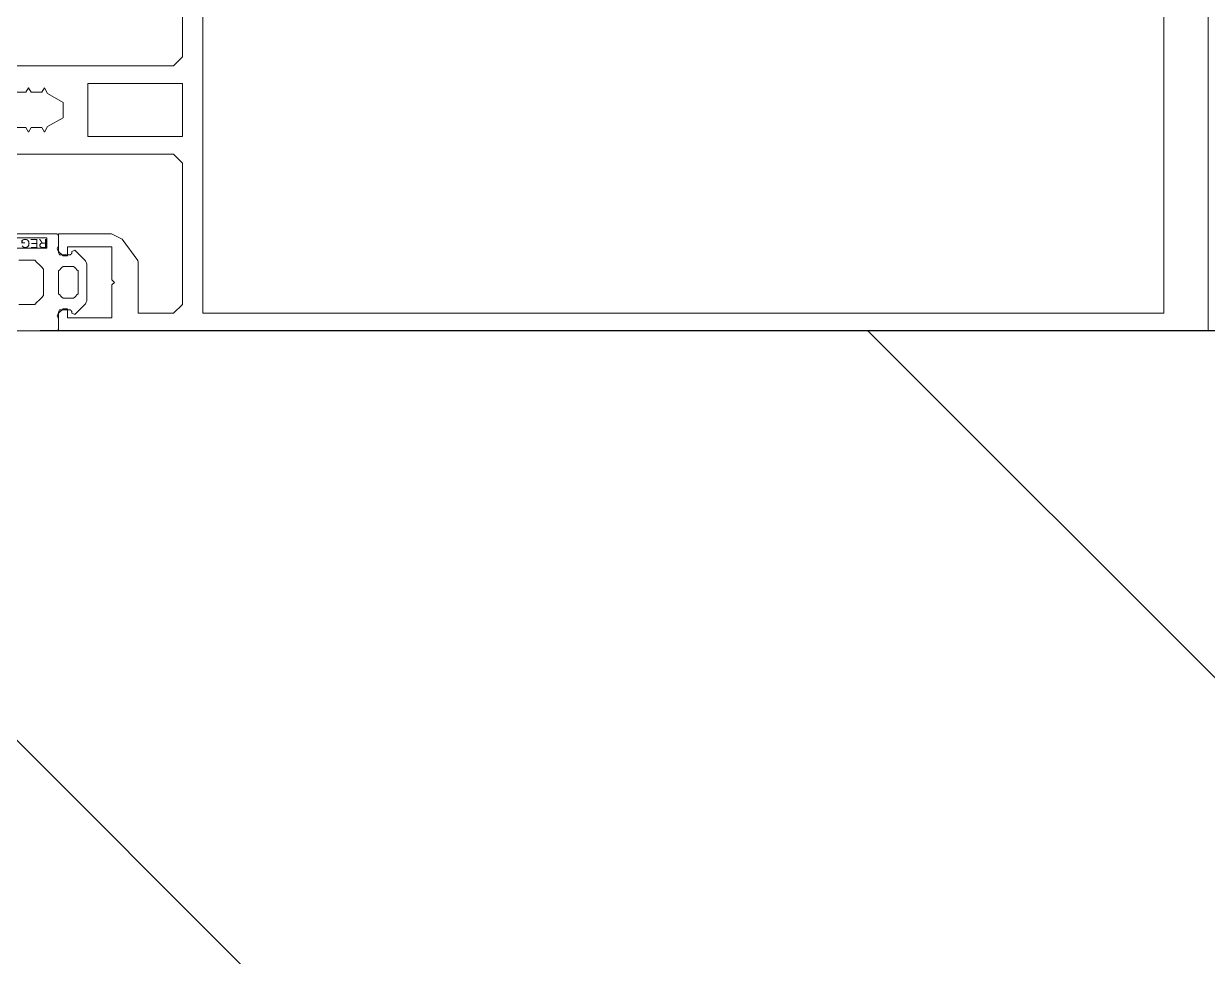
# Model space of a CAD drawing. Header units: millimetres. Extents: x 97 to 214665, y -4577 to 61202.
# Drawn here: x 189864.1 to 189998.1, y 19354.1 to 19459.8 of the extents above; entities that cross this region are included whole.
import ezdxf

# ---------------------------------------------------------------- set-up
doc = ezdxf.new("R2010")
doc.units = ezdxf.units.MM
for name, color, linetype, lineweight in [('A-GLAZ-CWMG-OTLN', 51, 'Continuous', 9), ('G-XREF-____-OTLN', 8, 'Continuous', 9), ('S-COLS-____-MCUT', 52, 'Continuous', 9), ('S-COLS-____-OTLN', 52, 'Continuous', 9)]:
    doc.layers.add(name, color=color, linetype=linetype, lineweight=lineweight)
doc.styles.add('Arial', font='arial.ttf', dxfattribs={"height": 1})

# ---------------------------------------------------------------- blocks, each defined once
blk = doc.blocks.new('BSC_Колонна _Прямоугольная - 400x400-V34-О_АИ_ПП_4_200_Целиком')
at = {"layer": 'S-COLS-____-OTLN', "lineweight": 5}
h = blk.add_hatch(dxfattribs=at)
h.set_pattern_fill('FP_70', color=256, style=0, pattern_type=2)
h.set_pattern_definition([(135, (-132500, -19225), (-142.56192, -142.56192), []), (135, (-132357.44, -19225), (-142.56192, -142.56192), [252.016, -50.403, 3.353, -47.05])])
h.paths.add_polyline_path([(76.2, -200), (200, -200), (200, 200), (-200, 200), (-199.87, -200), (75.59, -200)])
at = {"layer": 'S-COLS-____-MCUT', "color": 130, "lineweight": 25}
blk.add_line((200, 200), (-132.11, 200), dxfattribs=at)
blk = doc.blocks.new('Прямоугольный импост - 200_dwg-17677014-О_АИ_ПП_4_200_Целиком')
at = {"layer": 'G-XREF-____-OTLN', "color": 10, "lineweight": 5, "flags": 128}
for points in [[(227994.45, 196777.06), (227994.45, 196778.28), (227993.95, 196778.57), (227994.45, 196778.86), (227994.45, 196780.08), (227993.95, 196780.37), (227994.58, 196780.73), (227995.59, 196782.47), (227997.32, 196782.47), (227998.32, 196780.73), (227998.95, 196780.37), (227998.45, 196780.08), (227998.45, 196778.86), (227998.95, 196778.57), (227998.45, 196778.28), (227998.45, 196777.06)], [(228001.45, 196764.97), (228001.45, 196794.97), (228002.45, 196795.97), (228018.45, 196795.97), (228019.45, 196794.97), (228019.45, 196790.97), (228013.65, 196790.97), (228013.47, 196790.91), (228011.07, 196789.16), (228010.45, 196787.95), (228010.45, 196781.97), (228012.45, 196781.97), (228012.95, 196782.47), (228012.95, 196782.97), (228011.95, 196782.97), (228011.95, 196787.97), (228015.65, 196787.97), (228015.95, 196788.27), (228016.25, 196787.97), (228019.95, 196787.97), (228019.95, 196782.97), (228018.95, 196782.97), (228018.95, 196782.47), (228019.45, 196781.97), (228021.45, 196781.97), (228021.45, 196911.97), (227971.45, 196911.97)], [(227974.45, 196795.97), (227990.45, 196795.97), (227991.45, 196794.97), (227991.45, 196764.97)], [(228013.52, 196785.02), (228013.22, 196784.72), (228012.92, 196784.42), (228012.61, 196784.11), (228012.31, 196783.81)], [(228013.88, 196785.17), (228013.79, 196785.13), (228013.7, 196785.09), (228013.61, 196785.06), (228013.52, 196785.02)], [(228018.03, 196785.17), (228016.99, 196785.17), (228015.95, 196785.17), (228014.91, 196785.17), (228013.88, 196785.17)], [(228018.38, 196785.02), (228018.29, 196785.06), (228018.2, 196785.09), (228018.12, 196785.13), (228018.03, 196785.17)], [(228019.59, 196783.81), (228019.29, 196784.11), (228018.99, 196784.42), (228018.68, 196784.72), (228018.38, 196785.02)], [(228012.31, 196783.81), (228012.35, 196783.72), (228012.38, 196783.64), (228012.42, 196783.55), (228012.45, 196783.47)], [(228012.45, 196783.47), (228012.5, 196783.47), (228012.55, 196783.47), (228012.6, 196783.47), (228012.65, 196783.47)], [(228012.65, 196783.47), (228012.7, 196783.42), (228012.75, 196783.37), (228012.8, 196783.32), (228012.85, 196783.27)], [(228012.85, 196783.27), (228012.85, 196782.97), (228012.85, 196782.67), (228012.85, 196782.37), (228012.85, 196782.07)], [(228014.15, 196783.67), (228014.28, 196783.79), (228014.4, 196783.92), (228014.53, 196784.04), (228014.65, 196784.17)], [(228014.15, 196782.47), (228014.15, 196782.77), (228014.15, 196783.07), (228014.15, 196783.37), (228014.15, 196783.67)], [(228014.65, 196784.17), (228015.3, 196784.17), (228015.95, 196784.17), (228016.6, 196784.17), (228017.25, 196784.17)], [(228017.25, 196784.17), (228017.38, 196784.04), (228017.5, 196783.92), (228017.63, 196783.79), (228017.75, 196783.67)], [(228017.75, 196783.67), (228017.75, 196783.37), (228017.75, 196783.07), (228017.75, 196782.77), (228017.75, 196782.47)], [(228019.05, 196783.27), (228019.1, 196783.32), (228019.15, 196783.37), (228019.2, 196783.42), (228019.25, 196783.47)], [(228019.05, 196782.07), (228019.05, 196782.37), (228019.05, 196782.67), (228019.05, 196782.97), (228019.05, 196783.27)], [(228019.25, 196783.47), (228019.3, 196783.47), (228019.35, 196783.47), (228019.4, 196783.47), (228019.45, 196783.47)], [(228019.45, 196783.47), (228019.49, 196783.55), (228019.52, 196783.64), (228019.56, 196783.72), (228019.59, 196783.81)], [(228010.65, 196781.97), (228010.6, 196781.92), (228010.55, 196781.87), (228010.5, 196781.82), (228010.45, 196781.77)], [(228010.45, 196781.77), (228010.45, 196779.47), (228010.45, 196777.17), (228010.45, 196774.87), (228010.45, 196772.57)], [(228011.83, 196781.97), (228011.53, 196781.97), (228011.24, 196781.97), (228010.95, 196781.97), (228010.65, 196781.97)], [(228012.14, 196781.82), (228012.06, 196781.85), (228011.98, 196781.89), (228011.9, 196781.93), (228011.83, 196781.97)], [(228012.85, 196782.07), (228012.67, 196782), (228012.5, 196781.94), (228012.32, 196781.88), (228012.14, 196781.82)], [(228014.65, 196781.97), (228014.53, 196782.09), (228014.4, 196782.22), (228014.28, 196782.34), (228014.15, 196782.47)], [(228017.25, 196781.97), (228016.6, 196781.97), (228015.95, 196781.97), (228015.3, 196781.97), (228014.65, 196781.97)], [(228017.75, 196782.47), (228017.63, 196782.34), (228017.5, 196782.22), (228017.38, 196782.09), (228017.25, 196781.97)], [(228019.77, 196781.82), (228019.59, 196781.88), (228019.41, 196781.94), (228019.23, 196782), (228019.05, 196782.07)], [(228020.08, 196781.97), (228020, 196781.93), (228019.92, 196781.89), (228019.84, 196781.85), (228019.77, 196781.82)], [(228021.25, 196781.97), (228020.96, 196781.97), (228020.67, 196781.97), (228020.37, 196781.97), (228020.08, 196781.97)], [(228021.45, 196781.77), (228021.4, 196781.82), (228021.35, 196781.87), (228021.3, 196781.92), (228021.25, 196781.97)], [(228021.45, 196774.27), (228021.45, 196776.14), (228021.45, 196778.02), (228021.45, 196779.89), (228021.45, 196781.77)], [(228013.45, 196779.27), (228013.7, 196779.52), (228013.95, 196779.77), (228014.2, 196780.02), (228014.45, 196780.27)], [(228013.45, 196777.47), (228013.45, 196777.92), (228013.45, 196778.37), (228013.45, 196778.82), (228013.45, 196779.27)], [(228014.45, 196780.27), (228015.2, 196780.27), (228015.95, 196780.27), (228016.7, 196780.27), (228017.45, 196780.27)], [(228017.45, 196780.27), (228017.7, 196780.02), (228017.95, 196779.77), (228018.2, 196779.52), (228018.45, 196779.27)], [(228018.45, 196779.27), (228018.45, 196778.82), (228018.45, 196778.37), (228018.45, 196777.92), (228018.45, 196777.47)]]:
    blk.add_lwpolyline(points, dxfattribs=at)
for points in [[(227973.45, 196906.97), (227973.45, 196798.27), (228019.45, 196798.27), (228019.45, 196906.97)], [(227993.45, 196795.97), (227993.45, 196785.27), (227999.45, 196785.27), (227999.45, 196795.97)], [(228012.08, 196775.93), (228010.91, 196775.93), (228010.91, 196780.63), (228012.08, 196780.63)]]:
    blk.add_lwpolyline(points, close=True, dxfattribs=at)
blk = doc.blocks.new('Прямоугольный импост - 200_dwg-V118-О_АИ_ПП_4_200_Целиком')
at = {"layer": 'G-XREF-____-OTLN', "color": 10, "lineweight": 5, "flags": 128}
for points in [[(227994.45, 196777.06), (227994.45, 196778.28), (227993.95, 196778.57), (227994.45, 196778.86), (227994.45, 196780.08), (227993.95, 196780.37), (227994.58, 196780.73), (227995.59, 196782.47), (227997.32, 196782.47), (227998.32, 196780.73), (227998.95, 196780.37), (227998.45, 196780.08), (227998.45, 196778.86), (227998.95, 196778.57), (227998.45, 196778.28), (227998.45, 196777.06)], [(228001.45, 196764.97), (228001.45, 196794.97), (228002.45, 196795.97), (228018.45, 196795.97), (228019.45, 196794.97), (228019.45, 196790.97), (228013.65, 196790.97), (228013.47, 196790.91), (228011.07, 196789.16), (228010.45, 196787.95), (228010.45, 196781.97), (228012.45, 196781.97), (228012.95, 196782.47), (228012.95, 196782.97), (228011.95, 196782.97), (228011.95, 196787.97), (228015.65, 196787.97), (228015.95, 196788.27), (228016.25, 196787.97), (228019.95, 196787.97), (228019.95, 196782.97), (228018.95, 196782.97), (228018.95, 196782.47), (228019.45, 196781.97), (228021.45, 196781.97), (228021.45, 196911.97), (227971.45, 196911.97)], [(227974.45, 196795.97), (227990.45, 196795.97), (227991.45, 196794.97), (227991.45, 196764.97)], [(228013.52, 196785.02), (228013.22, 196784.72), (228012.92, 196784.42), (228012.61, 196784.11), (228012.31, 196783.81)], [(228013.88, 196785.17), (228013.79, 196785.13), (228013.7, 196785.09), (228013.61, 196785.06), (228013.52, 196785.02)], [(228018.03, 196785.17), (228016.99, 196785.17), (228015.95, 196785.17), (228014.91, 196785.17), (228013.88, 196785.17)], [(228018.38, 196785.02), (228018.29, 196785.06), (228018.2, 196785.09), (228018.12, 196785.13), (228018.03, 196785.17)], [(228019.59, 196783.81), (228019.29, 196784.11), (228018.99, 196784.42), (228018.68, 196784.72), (228018.38, 196785.02)], [(228012.31, 196783.81), (228012.35, 196783.72), (228012.38, 196783.64), (228012.42, 196783.55), (228012.45, 196783.47)], [(228012.45, 196783.47), (228012.5, 196783.47), (228012.55, 196783.47), (228012.6, 196783.47), (228012.65, 196783.47)], [(228012.65, 196783.47), (228012.7, 196783.42), (228012.75, 196783.37), (228012.8, 196783.32), (228012.85, 196783.27)], [(228012.85, 196783.27), (228012.85, 196782.97), (228012.85, 196782.67), (228012.85, 196782.37), (228012.85, 196782.07)], [(228014.15, 196783.67), (228014.28, 196783.79), (228014.4, 196783.92), (228014.53, 196784.04), (228014.65, 196784.17)], [(228014.15, 196782.47), (228014.15, 196782.77), (228014.15, 196783.07), (228014.15, 196783.37), (228014.15, 196783.67)], [(228014.65, 196784.17), (228015.3, 196784.17), (228015.95, 196784.17), (228016.6, 196784.17), (228017.25, 196784.17)], [(228017.25, 196784.17), (228017.38, 196784.04), (228017.5, 196783.92), (228017.63, 196783.79), (228017.75, 196783.67)], [(228017.75, 196783.67), (228017.75, 196783.37), (228017.75, 196783.07), (228017.75, 196782.77), (228017.75, 196782.47)], [(228019.05, 196783.27), (228019.1, 196783.32), (228019.15, 196783.37), (228019.2, 196783.42), (228019.25, 196783.47)], [(228019.05, 196782.07), (228019.05, 196782.37), (228019.05, 196782.67), (228019.05, 196782.97), (228019.05, 196783.27)], [(228019.25, 196783.47), (228019.3, 196783.47), (228019.35, 196783.47), (228019.4, 196783.47), (228019.45, 196783.47)], [(228019.45, 196783.47), (228019.49, 196783.55), (228019.52, 196783.64), (228019.56, 196783.72), (228019.59, 196783.81)], [(228010.65, 196781.97), (228010.6, 196781.92), (228010.55, 196781.87), (228010.5, 196781.82), (228010.45, 196781.77)], [(228010.45, 196781.77), (228010.45, 196779.47), (228010.45, 196777.17), (228010.45, 196774.87), (228010.45, 196772.57)], [(228011.83, 196781.97), (228011.53, 196781.97), (228011.24, 196781.97), (228010.95, 196781.97), (228010.65, 196781.97)], [(228012.14, 196781.82), (228012.06, 196781.85), (228011.98, 196781.89), (228011.9, 196781.93), (228011.83, 196781.97)], [(228012.85, 196782.07), (228012.67, 196782), (228012.5, 196781.94), (228012.32, 196781.88), (228012.14, 196781.82)], [(228014.65, 196781.97), (228014.53, 196782.09), (228014.4, 196782.22), (228014.28, 196782.34), (228014.15, 196782.47)], [(228017.25, 196781.97), (228016.6, 196781.97), (228015.95, 196781.97), (228015.3, 196781.97), (228014.65, 196781.97)], [(228017.75, 196782.47), (228017.63, 196782.34), (228017.5, 196782.22), (228017.38, 196782.09), (228017.25, 196781.97)], [(228019.77, 196781.82), (228019.59, 196781.88), (228019.41, 196781.94), (228019.23, 196782), (228019.05, 196782.07)], [(228020.08, 196781.97), (228020, 196781.93), (228019.92, 196781.89), (228019.84, 196781.85), (228019.77, 196781.82)], [(228021.25, 196781.97), (228020.96, 196781.97), (228020.67, 196781.97), (228020.37, 196781.97), (228020.08, 196781.97)], [(228021.45, 196781.77), (228021.4, 196781.82), (228021.35, 196781.87), (228021.3, 196781.92), (228021.25, 196781.97)], [(228021.45, 196774.27), (228021.45, 196776.14), (228021.45, 196778.02), (228021.45, 196779.89), (228021.45, 196781.77)], [(228013.45, 196779.27), (228013.7, 196779.52), (228013.95, 196779.77), (228014.2, 196780.02), (228014.45, 196780.27)], [(228013.45, 196777.47), (228013.45, 196777.92), (228013.45, 196778.37), (228013.45, 196778.82), (228013.45, 196779.27)], [(228014.45, 196780.27), (228015.2, 196780.27), (228015.95, 196780.27), (228016.7, 196780.27), (228017.45, 196780.27)], [(228017.45, 196780.27), (228017.7, 196780.02), (228017.95, 196779.77), (228018.2, 196779.52), (228018.45, 196779.27)], [(228018.45, 196779.27), (228018.45, 196778.82), (228018.45, 196778.37), (228018.45, 196777.92), (228018.45, 196777.47)]]:
    blk.add_lwpolyline(points, dxfattribs=at)
for points in [[(227973.45, 196906.97), (227973.45, 196798.27), (228019.45, 196798.27), (228019.45, 196906.97)], [(227993.45, 196795.97), (227993.45, 196785.27), (227999.45, 196785.27), (227999.45, 196795.97)], [(228012.08, 196775.93), (228010.91, 196775.93), (228010.91, 196780.63), (228012.08, 196780.63)]]:
    blk.add_lwpolyline(points, close=True, dxfattribs=at)
at = {"layer": 'G-XREF-____-OTLN', "color": 7, "lineweight": 5, "insert": (228012.05, 196780.69), "char_height": 1, "width": 6.8684, "attachment_point": 1, "rotation": 270, "line_spacing_factor": 0.941778, "style": 'Arial'}
blk.add_mtext('REG 004', dxfattribs=at)
blk = doc.blocks.new('Прямоугольный импост - 42х50х200h-V132-О_АИ_ПП_4_200_Целиком')
for name in ['Прямоугольный импост - 200_dwg-17677014-О_АИ_ПП_4_200_Целиком', 'Прямоугольный импост - 200_dwg-V118-О_АИ_ПП_4_200_Целиком']:
    blk.add_blockref(name, (-227996.45, -196751.8))
blk = doc.blocks.new('0083_СОШ675_АР_R22_rvt-1-О_АИ_ПП_4_200_Целиком')
at = {"layer": 'A-GLAZ-CWMG-OTLN', "color": 90, "lineweight": 9, "rotation": 270}
blk.add_blockref('Прямоугольный импост - 42х50х200h-V132-О_АИ_ПП_4_200_Целиком', (132339.8, 19450), dxfattribs=at)
at = {"layer": 'S-COLS-____-OTLN', "color": 90, "lineweight": 9}
blk.add_blockref('BSC_Колонна _Прямоугольная - 400x400-V34-О_АИ_ПП_4_200_Целиком', (132500, 19225), dxfattribs=at)

msp = doc.modelspace()

# ---------------------------------------------------------------- block references
at = {"color": 250, "lineweight": 5}
msp.add_blockref('0083_СОШ675_АР_R22_rvt-1-О_АИ_ПП_4_200_Целиком', (57498.114412, 0), dxfattribs=at)

doc.saveas('drawing.dxf')
